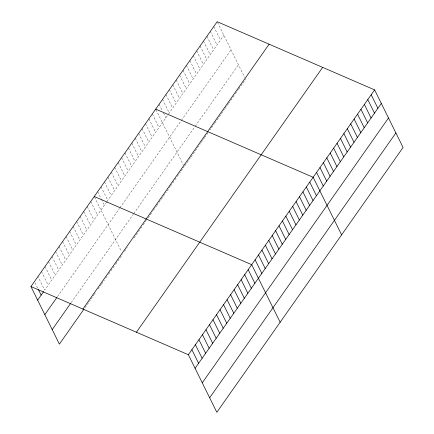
<?xml version="1.0" encoding="UTF-8"?>
<svg xmlns="http://www.w3.org/2000/svg" width="434" height="434" viewBox="0 0 434 434"><rect width="100%" height="100%" fill="white"/><g stroke="black" fill="none" stroke-linecap="round" stroke-linejoin="round"><path stroke-width="0.33" stroke-dasharray="2.17 1.63" d="M106.65 201.978L44.675 290.113L37.97 276.539M107.03 201.436L168.11 114.576M168.49 114.039L223.879 35.273M57.483 296.628L119.518 208.407M119.898 207.864L180.978 121.005M181.358 120.468L231.056 49.791M71.209 302.585L133.363 214.195M133.743 213.658L194.823 126.799M195.202 126.256L238.45 64.753M85.069 307.603L90.343 300.1M91.048 299.097L94.216 294.594M94.569 294.095L95.268 293.096M98.084 289.093L101.252 284.59M101.599 284.091L104.415 280.087M105.825 278.086L108.288 274.586M108.636 274.082L115.319 264.577M115.672 264.078L122.355 254.574M124.607 251.378L127.26 247.597M134.09 237.886L142.439 226.022M143.193 224.942L146.231 220.624M148.13 217.928L152.681 211.45M153.441 210.376L156.473 206.058M156.853 205.521L166.336 192.029M167.095 190.949L170.128 186.636M170.508 186.094L176.578 177.463M177.338 176.383L180.376 172.07M181.13 170.991L184.168 166.672M184.927 165.593L190.618 157.504M190.998 156.962L200.481 143.475M201.24 142.395L204.273 138.083M204.653 137.54L208.07 132.685M209.964 129.988L210.723 128.909M211.483 127.829L214.515 123.516M214.895 122.974L224.383 109.487M225.137 108.408L228.175 104.095M228.555 103.552L234.626 94.921M235.385 93.842L238.418 89.523M238.798 88.986L242.21 84.131M242.969 83.051L245.628 79.276M217.461 22.291L244.765 77.534M213.756 26.555L220.461 40.129M210.344 31.411L217.049 44.984M206.926 36.266L213.637 49.839M203.513 41.121L210.219 54.695M200.101 45.977L206.806 59.55M196.683 50.832L203.394 64.406M193.271 55.688L199.976 69.261M189.853 60.543L196.564 74.116M186.441 65.398L193.146 78.972M183.029 70.254L189.734 83.827M179.611 75.109L186.322 88.682M176.199 79.965L182.904 93.538M172.786 84.82L179.492 98.393M169.368 89.675L176.079 103.249M165.956 94.531L172.661 108.104M162.538 99.386L169.249 112.959M159.126 104.241L162.332 110.735M163.499 113.095L165.831 117.815M156.001 109.688L183.305 164.931M152.296 113.952L159.007 127.525M148.884 118.807L155.589 132.381M145.471 123.663L152.177 137.236M142.054 128.518L148.764 142.092M138.641 133.379L145.347 146.947M135.224 138.234L141.934 151.802M131.811 143.09L138.517 156.658M128.399 147.945L135.104 161.513M124.981 152.801L131.692 166.368M121.569 157.656L128.274 171.224M118.157 162.511L124.862 176.079M114.739 167.367L121.449 180.935M111.326 172.222L118.032 185.79M107.909 177.077L114.619 190.645M104.496 181.933L111.202 195.501M101.084 186.788L107.789 200.362M97.666 191.644L101.165 198.723M101.458 199.314L104.377 205.217M94.547 197.09L121.276 251.167M90.733 201.501L97.444 215.074M87.218 206.503L93.923 220.076M83.702 211.504L90.408 225.078M80.181 216.506L86.892 230.08M76.666 221.514L83.371 235.082M73.145 226.515L79.856 240.083M69.63 231.517L76.335 245.091M66.109 236.519L72.82 250.093M62.594 241.521L69.299 255.094M59.073 246.523L65.784 260.096M55.557 251.525L62.263 265.098M52.042 256.532L58.747 270.1M48.521 261.534L55.232 275.102M45.006 266.536L51.711 280.109M41.485 271.538L48.196 285.111M35.035 282.724L37.948 288.626"/><path stroke-width="0.65" d="M30.933 286.543L217.168 21.7L374.613 89.881L403.067 147.457L216.832 412.3L188.372 354.724L30.933 286.543L59.387 344.119L84.012 309.1M37.639 300.116L43.622 291.615M44.816 314.639L56.778 297.632M52.21 329.601L70.503 303.588M82.889 309.046L269.123 44.197M136.417 332.227L322.657 67.379M188.372 354.724L374.613 89.881M195.083 368.298L381.318 103.449M202.26 382.815L388.495 117.972M209.655 397.777L395.889 132.934M155.714 109.097L313.153 177.278L341.607 234.854M94.254 196.499L251.693 264.675L280.152 322.25M371.195 94.737L377.906 108.305M367.782 99.592L374.493 113.16M364.37 104.448L371.075 118.015M360.952 109.303L367.663 122.871M357.54 114.158L364.245 127.726M354.128 119.014L360.833 132.582M350.71 123.869L357.421 137.442M347.298 128.724L354.003 142.298M343.885 133.58L350.591 147.153M340.468 138.435L347.178 152.008M337.055 143.291L343.761 156.864M333.637 148.146L340.348 161.719M330.225 153.001L336.93 166.575M326.813 157.857L333.518 171.43M323.395 162.712L330.106 176.285M319.983 167.567L326.688 181.141M316.57 172.423L323.276 185.996M309.74 182.134L316.446 195.707M306.323 186.989L313.033 200.562M302.91 191.844L309.616 205.418M299.498 196.7L306.203 210.273M296.08 201.555L302.791 215.128M292.668 206.41L299.373 219.984M289.256 211.266L295.961 224.839M285.838 216.121L292.549 229.694M282.425 220.977L289.131 234.55M279.008 225.832L285.718 239.405M275.595 230.687L282.301 244.261M272.183 235.543L278.888 249.116M268.765 240.398L275.476 253.971M265.353 245.253L272.058 258.827M261.941 250.109L268.646 263.682M258.523 254.964L265.234 268.537M255.111 259.82L261.816 273.393M248.177 269.682L254.883 283.25M244.662 274.684L251.367 288.252M241.141 279.686L247.847 293.259M237.626 284.688L244.331 298.261M234.105 289.69L240.816 303.263M230.59 294.691L237.295 308.265M227.069 299.693L233.78 313.267M223.553 304.701L230.259 318.268M220.033 309.702L226.743 323.27M216.517 314.704L223.222 328.278M212.996 319.706L219.707 333.279M209.481 324.708L216.186 338.281M205.966 329.71L212.671 343.283M202.445 334.712L209.155 348.285M198.929 339.719L205.635 353.287M195.408 344.721L202.119 358.289M191.893 349.723L198.598 363.296M38.241 289.212L41.159 295.115"/></g></svg>
